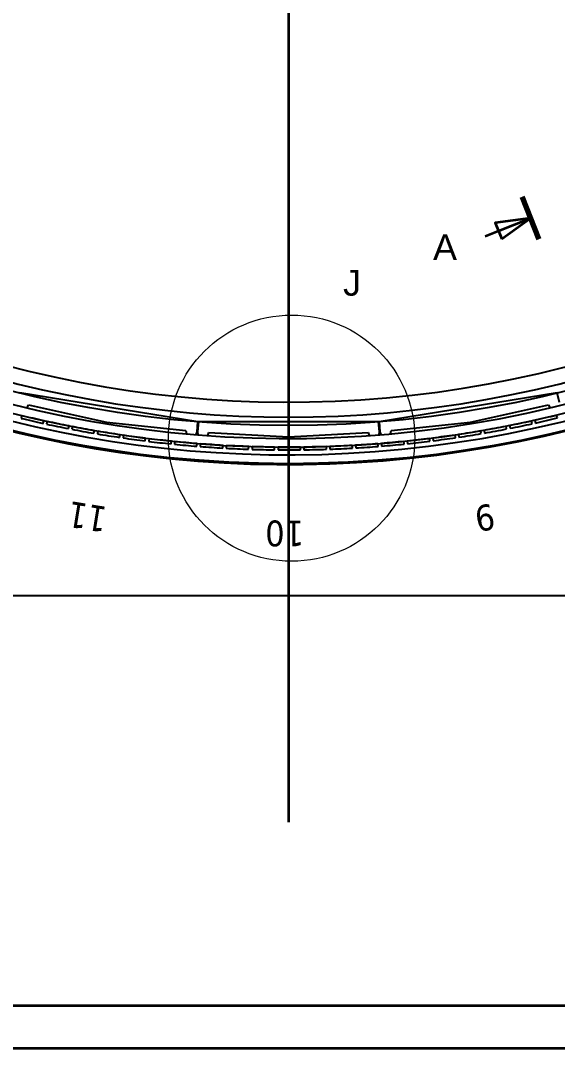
# Model space of a CAD drawing. Header units: millimetres. Extents: x -360063 to 84100, y -179792 to 59400.
# Drawn here: x 46299 to 52529, y 0 to 11931 of the extents above; entities that cross this region are included whole.
import ezdxf

# ---------------------------------------------------------------- set-up
doc = ezdxf.new("R2010")
doc.units = ezdxf.units.MM
doc.header["$LTSCALE"] = 100
doc.linetypes.add('CHAIN', pattern=[0.3543, 0.2362, -0.0295, 0.0591, -0.0295])
doc.layers.get('0').update_dxf_attribs({"lineweight": 18})
doc.layers.add('4003-AREA-05_F-Foundation', color=7, linetype='Continuous', lineweight=25, true_color=0xadadad)
doc.layers.add('4003-AREA-05_P-Trace', color=5, linetype='Continuous', lineweight=25, true_color=0x0000ff)
for name, color, linetype, lineweight in [('4003-AREA-05_T-Tank', 7, 'Continuous', 25), ('Border', 7, 'Continuous', 35), ('Detail Boundary', 7, 'Continuous', 18), ('Section Line', 7, 'CHAIN', 35), ('Sketch Geometry', 7, 'Continuous', 18), ('Symbol', 7, 'Continuous', 18), ('Visible', 7, 'Continuous', 25)]:
    doc.layers.add(name, color=color, linetype=linetype, lineweight=lineweight)
doc.styles.add('Text Style175', font='tahoma.ttf')
doc.styles.add('Title', font='arial.ttf')

# ---------------------------------------------------------------- blocks, each defined once
blk = doc.blocks.new('Borders Bigadan Border')
at = {"layer": 'Border'}
for p, q in [((20, 5), (836, 5)), ((841, 0), (0, 0))]:
    blk.add_line(p, q, dxfattribs=at)
blk = doc.blocks.new('2dTransSection0')
at = {"layer": 'Section Line', "linetype": 'Continuous', "lineweight": 70}
for p, q in [((521.19, 98.85), (523.15, 93.94)), ((545.16, 38.74), (547.12, 33.83))]:
    blk.add_line(p, q, dxfattribs=at)
at = {"layer": 'Section Line', "linetype": 'Continuous'}
for p, q in [((522.17, 96.39), (518.08, 95.84)), ((518.08, 95.84), (518.83, 93.98)), ((518.45, 94.91), (522.17, 96.39)), ((518.83, 93.98), (522.17, 96.39)), ((516.92, 94.3), (518.45, 94.91)), ((546.14, 36.28), (542.05, 35.73)), ((542.42, 34.8), (546.14, 36.28)), ((542.8, 33.87), (546.14, 36.28)), ((540.89, 34.19), (542.42, 34.8)), ((542.05, 35.73), (542.8, 33.87))]:
    blk.add_line(p, q, dxfattribs=at)
at = {"layer": 'Section Line', "linetype": 'Continuous', "flags": 128}
for points in [[(518.83, 93.98), (522.17, 96.39), (518.08, 95.84), (518.83, 93.98)], [(542.8, 33.87), (546.14, 36.28), (542.05, 35.73), (542.8, 33.87)]]:
    blk.add_lwpolyline(points, dxfattribs=at)
at = {"layer": 'Section Line'}
for points in [[(518.83, 93.98), (522.17, 96.39), (518.08, 95.84), (518.83, 93.98)], [(542.8, 33.87), (546.14, 36.28), (542.05, 35.73), (542.8, 33.87)]]:
    blk.add_solid(points, dxfattribs=at)
at = {"layer": 'Section Line', "char_height": 3, "attachment_point": 7, "style": 'Title'}
for insert in [(510.85, 91.5), (534.82, 31.39)]:
    blk.add_mtext('A', dxfattribs=dict(at, insert=insert))
blk = doc.blocks.new('2dDetail1')
at = {"layer": 'Detail Boundary'}
blk.add_circle((494.45, 70.84), 14.29, dxfattribs=at)
at = {"layer": 'Detail Boundary', "insert": (500.42, 87.33), "char_height": 3, "attachment_point": 7, "style": 'Title'}
blk.add_mtext('J', dxfattribs=at)

msp = doc.modelspace()

# ---------------------------------------------------------------- linework, layer by layer
at = {"layer": '4003-AREA-05_F-Foundation'}
msp.add_circle((49408.48, 20262.41), 13475, dxfattribs=at)
at = {"layer": '4003-AREA-05_P-Trace'}
msp.add_line((11963.9, 5257.18), (66460.83, 5257.18), dxfattribs=at)
at = {"layer": '4003-AREA-05_T-Tank'}
msp.add_circle((49408.48, 20262.41), 13032, dxfattribs=at)
at = {"layer": 'Sketch Geometry', "color": 1, "lineweight": 35, "true_color": 0xff0000}
msp.add_line((49408.48, 20262.41), (49408.48, 2625.21), dxfattribs=at)
at = {"layer": 'Sketch Geometry'}
for radius in [13475, 13032]:
    msp.add_circle((49408.48, 20262.41), radius, dxfattribs=at)
at = {"layer": 'Visible'}
for p, q in [((48356.78, 7273), (46292.44, 7608.52)), ((52524.52, 7608.52), (50460.18, 7273)), ((52552.13, 7496.49), (52524.52, 7608.52)), ((46374.48, 7436.37), (46391.88, 7468.75)), ((46391.88, 7468.75), (47296.54, 7268.03)), ((51520.42, 7268.03), (52425.08, 7468.75)), ((52425.08, 7468.75), (52442.48, 7436.38)), ((46314.6, 7347.84), (46306.4, 7313.81)), ((46560.73, 7255.51), (46568.17, 7289.71)), ((46607.25, 7281.21), (46599.82, 7247.01)), ((52234.71, 7250.82), (52227.23, 7285.01)), ((52266.3, 7293.56), (52273.79, 7259.37)), ((52528.04, 7318.01), (52519.79, 7352.02)), ((46855.41, 7194.47), (46862.07, 7228.83)), ((46901.34, 7221.22), (46894.68, 7186.86)), ((47151.39, 7140.11), (47157.27, 7174.61)), ((47196.7, 7167.89), (47190.82, 7133.39)), ((47296.54, 7268.03), (48218.2, 7171.93)), ((48218.2, 7171.93), (48224.45, 7135.7)), ((48347.5, 7158), (48356.78, 7273)), ((48362.76, 7272.52), (48353.48, 7157.52)), ((50454.2, 7272.52), (48362.76, 7272.52)), ((50463.48, 7157.52), (50454.2, 7272.52)), ((50460.18, 7273), (50469.46, 7158)), ((50592.51, 7135.7), (50598.76, 7171.93)), ((50598.76, 7171.93), (51520.42, 7268.03)), ((51643.86, 7136.4), (51637.93, 7170.89)), ((51677.36, 7177.67), (51683.28, 7143.17)), ((51939.93, 7190.27), (51933.23, 7224.62)), ((51972.49, 7232.28), (51979.19, 7197.93)), ((47448.52, 7092.45), (47453.62, 7127.08)), ((47493.2, 7121.25), (47488.1, 7086.63)), ((47746.66, 7051.52), (47750.97, 7086.26)), ((47790.67, 7081.32), (47786.35, 7046.59)), ((48045.64, 7017.34), (48049.17, 7052.16)), ((48088.97, 7048.13), (48085.44, 7013.31)), ((48337.52, 7126), (48347.5, 7158)), ((48353.48, 7157.52), (48358.2, 7124.33)), ((48471.36, 7115.77), (48483.34, 7150.52)), ((48483.34, 7150.52), (49408.48, 7097.52)), ((49408.48, 7097.52), (50333.62, 7150.52)), ((50333.62, 7150.52), (50345.6, 7115.77)), ((50458.76, 7124.33), (50463.48, 7157.52)), ((50469.46, 7158), (50479.44, 7126)), ((50749.41, 7015.11), (50745.83, 7049.92)), ((50785.62, 7054.01), (50789.2, 7019.19)), ((51048.45, 7048.79), (51044.09, 7083.52)), ((51083.77, 7088.51), (51088.14, 7053.78)), ((51346.65, 7089.23), (51341.5, 7123.85)), ((51381.07, 7129.73), (51386.22, 7095.11)), ((48345.32, 6989.93), (48348.06, 7024.82)), ((48387.94, 7021.68), (48385.2, 6986.79)), ((48645.54, 6969.29), (48647.5, 7004.23)), ((48687.43, 7002), (48685.48, 6967.06)), ((48946.15, 6955.44), (48947.32, 6990.42)), ((48987.3, 6989.09), (48986.13, 6954.11)), ((49247, 6948.39), (49247.38, 6983.39)), ((49287.37, 6982.97), (49287, 6947.97)), ((49547.93, 6948.14), (49547.52, 6983.14)), ((49587.51, 6983.62), (49587.93, 6948.62)), ((49848.79, 6954.7), (49847.58, 6989.67)), ((49887.56, 6991.06), (49888.77, 6956.08)), ((50149.43, 6968.05), (50147.43, 7002.99)), ((50187.36, 7005.27), (50189.36, 6970.33)), ((50449.68, 6988.19), (50446.9, 7023.07)), ((50486.77, 7026.26), (50489.56, 6991.37))]:
    msp.add_line(p, q, dxfattribs=at)
for radius, start, end in [(13280, 199.616559, 192.471131), (13180, 199.64567, 192.458408), (12760, 92.147566, 221.208477), (12760, 318.304598, 87.365518), (13371, 197.858958, 4.19894), (13485, 198.682743, 4.028101), (12760, 225.990525, 313.522551), (12935, 228.445479, 311.554526), (13315, 256.527619, 257.650458), (13280, 256.527845, 257.650232), (13280, 257.822809, 258.945196), (13280, 281.132162, 282.254548), (13280, 282.427126, 283.549512), (13315, 282.426899, 283.549739), (13315, 257.822583, 258.945422), (13315, 259.117547, 260.240387), (13280, 259.117773, 260.24016), (13280, 260.412737, 261.535124), (13280, 278.542234, 279.66462), (13280, 279.837198, 280.959584), (13315, 279.836971, 280.959811), (13315, 281.131935, 282.254775), (13315, 260.412511, 261.535351), (13315, 261.707475, 262.830315), (13280, 261.707701, 262.830088), (13315, 263.002439, 264.125279), (13280, 263.002665, 264.125052), (13280, 264.29763, 265.420016), (13280, 274.657342, 275.779728), (13280, 275.952306, 277.074692), (13315, 275.952079, 277.074919), (13280, 277.24727, 278.369656), (13315, 277.247043, 278.369883), (13315, 278.542007, 279.664847), (13315, 264.297403, 265.420243), (13315, 265.592367, 266.715207), (13280, 265.592594, 266.71498), (13315, 266.887331, 268.010171), (13280, 266.887558, 268.009944), (13315, 268.182295, 269.305135), (13280, 268.182522, 269.304908), (13315, 269.477259, 270.600099), (13280, 269.477486, 270.599872), (13280, 270.77245, 271.894836), (13315, 270.772223, 271.895063), (13280, 272.067414, 273.1898), (13315, 272.067187, 273.190027), (13280, 273.362378, 274.484764), (13315, 273.362151, 274.484991), (13315, 274.657115, 275.779955)]:
    msp.add_arc((49408.48, 20262.41), radius, start, end, dxfattribs=at)

# ---------------------------------------------------------------- block references
at = {"xscale": 100, "yscale": 100, "zscale": 100}
msp.add_blockref('Borders Bigadan Border', (0, 0), dxfattribs=at)
at = {"layer": 'Detail Boundary', "xscale": 100, "yscale": 100, "zscale": 100}
msp.add_blockref('2dDetail1', (0, 0), dxfattribs=at)
at = {"layer": 'Section Line', "xscale": 100, "yscale": 100, "zscale": 100}
msp.add_blockref('2dTransSection0', (0, 0), dxfattribs=at)

# ---------------------------------------------------------------- texts
at = {"layer": 'Symbol', "color": 7, "char_height": 300, "attachment_point": 7, "style": 'Text Style175'}
for s, insert, rotation in [('11', (47318.9, 6282.05), 170.768595), ('9', (51772.93, 6332.26), 189.23141), ('10', (49588.72, 6133.61), 180.000002)]:
    msp.add_mtext(s, dxfattribs=dict(at, insert=insert, rotation=rotation))

doc.saveas('drawing.dxf')
